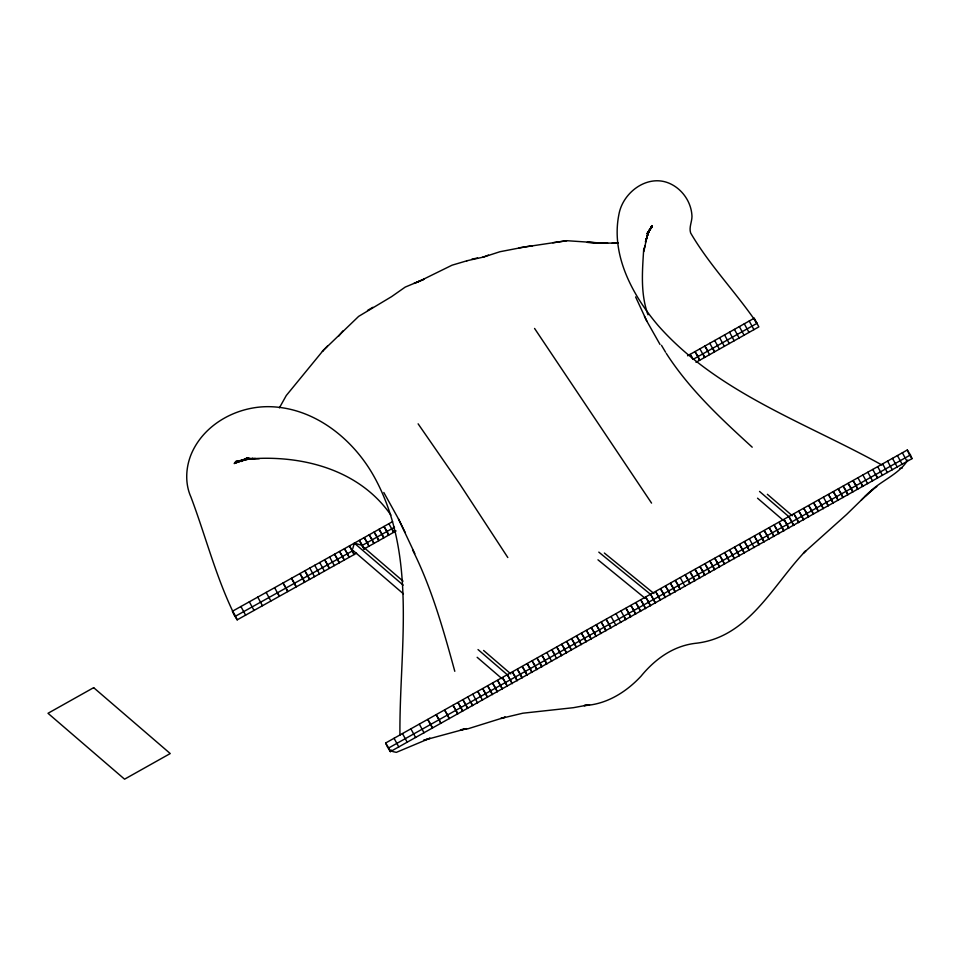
<?xml version="1.0" encoding="UTF-8"?>
<svg xmlns="http://www.w3.org/2000/svg" width="960" height="960" viewBox="0 0 960 960"><rect width="100%" height="100%" fill="white"/><g stroke="black" fill="none" stroke-linecap="round" stroke-linejoin="round"><path stroke-width="1.44" d="M648 314.772C640.188 293.28 642.42 270.384 643.764 248.16M399.936 735.24C399.18 649.512 417.948 556.092 374.4 477.156C353.664 439.548 315.42 408.36 271.152 406.728C238.296 405.48 203.58 423.696 190.908 454.968C185.664 468.288 184.992 483.804 190.932 497.016C205.728 536.256 216.036 577.608 234.828 615.54M643.884 251.496L646.56 238.428L645.708 241.74M644.712 247.272L644.964 245.988M647.22 236.22L645.444 242.04L648.516 231.672L647.22 236.22L648.876 231.144L652.272 226.584L648.864 231.168L647.304 235.728L649.38 230.46L647.748 233.916M645.78 241.524L646.848 237.576M352.764 548.568L354.36 543.156L392.592 521.616M907.776 460.032C899.04 474.468 880.68 480.72 868.8 492.816L876.828 486.504M647.772 233.88L651.948 225.612L647.448 233.7M279.408 407.832L286.272 395.532L323.148 350.52M647.148 233.76L652.248 226.14L647.316 232.992M647.184 233.724L652.14 225.816L647.676 232.74M327.372 346.128L322.392 351.3L358.644 316.38L391.608 296.628L405.216 287.088L424.332 279.12L414.06 283.404L419.532 281.196M338.724 336.096L342.96 330.9M861.36 500.04L868.512 493.08L846.552 514.524L803.484 553.08L805.824 550.74C772.932 584.808 749.16 636.792 696.708 643.176C673.824 645.444 655.224 658.86 641.004 676.212C626.136 692.184 606.324 704.556 584.052 705.576L589.536 704.724L573.408 707.688L522.852 713.208L500.844 718.452L505.296 717.144L467.82 728.832L460.656 729.864M865.08 496.428L872.664 489.78M372.9 307.296L367.512 310.452M246.048 458.604L241.068 461.508L246.672 458.304M687.588 355.788L754.152 318.24L758.856 326.868L695.988 362.328M394.524 527.22L362.4 545.328L364.008 549.024L396.072 530.952M806.976 513.372L803.82 508.476L808.524 517.104L806.976 513.372L910.428 454.932L907.296 450.012L385.632 743.016L387.3 746.676L390.348 751.644L912 458.64L910.428 454.932M693.204 359.304L690.06 354.396L693.216 359.292L757.284 323.16M703.164 571.572L704.736 575.292L700.02 566.664L703.164 571.572L584.568 638.172L586.188 641.868L581.484 633.228L584.568 638.172M703.152 571.584L708.084 568.8L704.952 563.88L709.668 572.52L708.084 568.8M806.964 513.372L737.64 552.228L739.32 555.888L734.616 547.26L737.64 552.228M584.58 638.172L388.68 747.972L390.348 751.644M708.072 568.812L737.64 552.228M356.592 553.176L237.18 619.848L234.132 614.88L232.476 611.22L354.36 543.156L361.068 545.04L403.044 581.148M237.18 619.848L235.512 616.188L352.464 550.896L349.416 545.928L354.12 554.556L352.476 550.884M246.372 458.352L241.296 460.992L247.08 458.184M246.804 458.244L241.632 460.62L247.596 458.172M418.908 281.472L452.052 265.188L467.124 260.724M488.472 255.096L482.832 257.28L499.944 251.724L525.624 246.78M247.344 458.232L234.156 463.536L247.98 458.28M248.208 458.22L242.076 460.32L248.7 458.364M250.404 458.52L234.576 462.828L248.904 458.316M466.68 260.808L483.18 257.124M235.116 462.132L249.504 458.436M243.264 459.876L249.684 458.412M471.804 259.212L477.576 257.964M899.796 468.432L902.4 467.916M460.464 729.828L466.656 728.616L423.732 740.256L430.08 738.192L396.348 752.352L392.868 751.608L390.912 749.892M250.56 458.508L235.776 461.46L252.876 458.412M594.984 242.76L587.22 242.328L601.836 243.072L566.844 240.696L519.084 247.824M526.068 246.732L532.692 245.688M566.844 240.696L552.78 242.748M252.804 458.4L245.784 459.252C299.34 454.128 358.56 468.432 390.888 515.064M255.324 458.412L246.828 459.012L259.248 458.748M599.976 243.012L618.348 243.18M618.372 243.204L612.12 243.108L617.232 243.192M607.632 243.108L594.108 242.712M881.868 464.976C805.284 422.46 717.276 392.736 657.9 325.248C632.388 295.092 610.608 254.796 618.972 214.116C623.088 191.748 648.48 173.232 670.5 183.852C682.164 189.396 690.576 201.324 691.824 214.176C692.82 220.56 688.644 226.668 690.636 232.956C709.272 264.972 735.624 291.972 756.504 322.548M604.356 553.044L653.976 593.532M598.812 552.12L650.736 594.492L655.44 603.12L650.736 594.492M597.972 559.812L645.288 598.428M767.364 494.292L792.324 515.76M759.528 491.436L789.024 516.816L793.728 525.444L789.024 516.816M757.536 498.192L783.624 520.644M483.588 650.46L510.816 673.884M354.36 543.156L403.152 585.132M478.02 649.56L507.516 674.94L512.22 683.568L507.516 674.94M352.368 549.912L403.416 593.844M477.156 657.3L502.116 678.768M752.208 447.192C720.912 418.596 689.328 389.28 666.276 353.364M418.116 423.828L459.756 484.02L507.816 557.532M651.552 503.1L534.564 328.44M823.512 497.328L828.216 505.956L826.68 502.212M680.316 577.8L685.02 586.428M555.06 654.816L551.904 649.92L556.608 658.548M546.972 652.704L551.676 661.332M388.896 523.704L393.6 532.344L392.052 528.612M862.92 475.044L867.624 483.672M857.988 477.828L862.692 486.456L861.132 482.736M707.976 350.952L704.844 346.044L709.548 354.672M699.912 348.828L704.616 357.456L703.056 353.736M908.868 453.732L912 458.64M902.364 452.796L907.068 461.424M897.432 455.58L902.136 464.208M892.5 458.352L897.204 466.992M887.568 461.136L892.272 469.764M882.636 463.92L887.352 472.548M877.716 466.704L882.42 475.332M872.784 469.476L877.488 478.116L875.916 474.396M867.852 472.26L872.556 480.888M719.628 337.704L724.344 346.332M714.696 340.488L719.412 349.116M709.776 343.26L714.48 351.9L712.908 348.18M749.22 321.024L753.924 329.652M744.288 323.796L748.992 332.436M739.356 326.58L744.06 335.208M734.424 329.364L739.128 337.992M729.492 332.136L734.196 340.776M724.56 334.92L729.264 343.548M362.4 545.328L359.304 540.384L364.008 549.024M660.024 344.46L646.788 321.06L635.616 296.928M419.328 724.164L424.044 732.792M410.904 728.88L415.62 737.508M402.48 733.584L407.196 742.224M394.056 738.3L398.772 746.928M385.632 743.016L388.68 747.972M665.568 352.2L661.476 345.312M274.596 587.664L279.312 596.304L277.644 592.632M266.172 592.38L270.876 601.008M257.748 597.084L262.452 605.724M249.324 601.8L254.028 610.428M240.9 606.504L245.604 615.144M232.476 611.22L235.512 616.188M621.072 611.1L625.776 619.74L624.096 616.08M616.116 613.872L620.82 622.5M611.16 616.632L615.876 625.26M749.46 538.968L754.176 547.596M480.816 696.516L477.816 691.524L482.52 700.164M472.86 694.284L477.564 702.924M467.904 697.044L472.608 705.684L470.904 702.036M329.616 556.98L334.32 565.62M314.748 565.26L319.452 573.888M309.792 568.02L314.496 576.66M319.704 562.5L324.408 571.14M383.808 492.48L398.448 518.868L414.828 553.62M412.536 549.816C431.832 588.288 443.448 629.964 454.8 671.304M405.276 532.656L398.448 518.868M644.448 316.284L646.788 321.06M907.296 450.012L908.34 452.484M754.152 318.24L755.724 321.948M93.66 687.66L48 713.292L124.572 779.184L170.232 753.552L93.66 687.66M831.6 499.428L828.432 494.532L833.136 503.172L831.6 499.428M821.76 505.008L818.592 500.112L823.296 508.74L821.76 505.008M841.44 493.86L838.284 488.964L842.988 497.592L841.44 493.86M836.52 496.644L833.352 491.748L838.068 500.376L836.52 496.644M816.828 507.792L813.66 502.896L818.376 511.524L816.84 507.792M811.908 510.576L808.74 505.68L813.444 514.32L811.908 510.576M846.36 491.076L843.204 486.18L847.908 494.808L846.36 491.076M693.324 577.128L690.168 572.232L694.872 580.86L693.324 577.128M688.404 579.912L685.248 575.016L689.952 583.644L688.404 579.912M678.552 585.48L675.396 580.584L680.1 589.212L678.552 585.48M559.98 652.032L556.824 647.136L561.528 655.764L559.98 652.032M545.208 660.396L542.052 655.488L546.756 664.116L545.208 660.384M540.276 663.18L537.12 658.272L541.824 666.9L540.276 663.18M387.132 531.396L383.976 526.488L388.68 535.128L387.132 531.396M856.212 485.52L853.056 480.612L857.772 489.24L856.212 485.52M851.28 488.304L848.136 483.396L852.84 492.024L851.292 488.292M802.032 516.156L798.888 511.26L803.592 519.888L802.032 516.156M698.136 356.52L694.98 351.612L699.684 360.24L698.136 356.52M698.244 574.356L695.1 569.448L699.804 578.076L698.244 574.356M673.62 588.276L670.464 583.368L675.168 591.996L673.62 588.276M564.9 649.248L561.756 644.352L566.46 652.98L564.9 649.248M535.344 665.964L532.2 661.056L536.904 669.684L535.344 665.964M382.188 534.18L379.044 529.272L383.748 537.912L382.188 534.18M668.688 591.06L665.532 586.152L670.248 594.78L668.688 591.06M569.82 646.476L566.676 641.568L571.392 650.196L569.82 646.476M797.1 518.952L793.956 514.032L798.66 522.672L797.1 518.952M663.744 593.844L660.612 588.936L665.316 597.564L663.744 593.844M530.4 668.748L527.268 663.84L531.972 672.468L530.4 668.748M377.244 536.976L374.112 532.056L378.816 540.684L377.244 536.976M658.8 596.64L655.68 591.72L660.384 600.348L658.8 596.64M574.752 643.692L571.62 638.784L576.324 647.412L574.752 643.692M525.456 671.544L522.336 666.624L527.04 675.252L525.456 671.544M372.3 539.76L369.18 534.84L373.884 543.468L372.3 539.76M579.66 640.932L576.552 636.012L581.256 644.64L579.66 640.932M787.2 524.52L784.092 519.588L788.796 528.228L787.2 524.52M713.004 566.028L709.896 561.108L714.6 569.736L713.004 566.028M520.5 674.328L517.392 669.396L522.108 678.024L520.5 674.328M367.356 542.544L364.248 537.612L368.952 546.252L367.356 542.544M717.924 563.268L714.828 558.336L719.532 566.964L717.924 563.268M782.244 527.304L779.148 522.372L783.852 531L782.244 527.304M648.888 602.208L645.804 597.264L650.508 605.892L648.888 602.208M515.544 677.112L512.46 672.168L517.164 680.808L515.544 677.112M722.844 560.508L719.772 555.552L724.476 564.192L722.844 560.508M589.512 635.4L586.428 630.456L591.132 639.096L589.512 635.4M777.288 530.088L774.216 525.144L778.92 533.772L777.288 530.088M643.932 604.98L640.86 600.036L645.564 608.664L643.932 604.98M727.788 557.736L724.716 552.78L729.432 561.42L727.788 557.736M594.432 632.64L591.372 627.684L596.076 636.324L594.432 632.64M772.32 532.86L769.26 527.904L773.976 536.544L772.32 532.86M638.976 607.764L635.916 602.808L640.62 611.436L638.976 607.764M505.632 682.668L502.572 677.712L507.276 686.34L505.632 682.668M767.364 535.644L764.316 530.676L769.02 539.304L767.364 535.644M732.708 554.988L729.66 550.02L734.364 558.648L732.708 554.988M634.02 610.536L630.972 605.568L635.676 614.208L634.02 610.536M599.364 629.88L596.316 624.924L601.02 633.552L599.364 629.88M604.296 627.12L601.26 622.152L605.964 630.792L604.296 627.12M500.664 685.44L497.628 680.472L502.332 689.112L500.664 685.44M347.508 553.656L344.472 548.7L349.176 557.328L347.508 553.656M439.224 719.712L436.188 714.744L440.892 723.372L439.224 719.712M430.8 724.428L427.764 719.46L432.468 728.088L430.8 724.428M286.068 587.928L283.032 582.96L287.736 591.588L286.068 587.928M762.408 538.416L759.372 533.436L764.076 542.076L762.408 538.416M629.052 613.308L626.016 608.34L630.72 616.968L629.052 613.308M609.24 624.36L606.216 619.392L610.92 628.02L609.24 624.36M495.708 688.212L492.672 683.244L497.376 691.872L495.708 688.212M447.648 715.008L444.612 710.04L449.316 718.668L447.648 715.008M342.552 556.428L339.516 551.46L344.232 560.088L342.552 556.428M294.492 583.224L291.456 578.256L296.16 586.884L294.492 583.224M757.44 541.188L754.416 536.208L759.12 544.836L757.44 541.176M747.528 546.708L744.516 541.728L749.22 550.356L747.528 546.708M742.584 549.468L739.56 544.488L744.264 553.128L742.584 549.468M490.74 690.984L487.716 686.004L492.432 694.632L490.74 690.984M456.072 710.304L453.048 705.336L457.752 713.964L456.072 710.304M302.916 578.52L299.892 573.54L304.596 582.18L302.916 578.52M485.784 693.744L482.772 688.764L487.476 697.392L485.784 693.744M465.96 704.796L462.948 699.804L467.652 708.444L465.96 704.796M461.004 707.556L457.992 702.564L462.696 711.204L461.016 707.544M337.584 559.2L334.572 554.22L339.276 562.848L337.584 559.2M307.86 575.76L304.836 570.78L309.552 579.42L307.86 575.76M327.66 564.732L324.66 559.74L329.364 568.38L327.66 564.732"/></g></svg>
